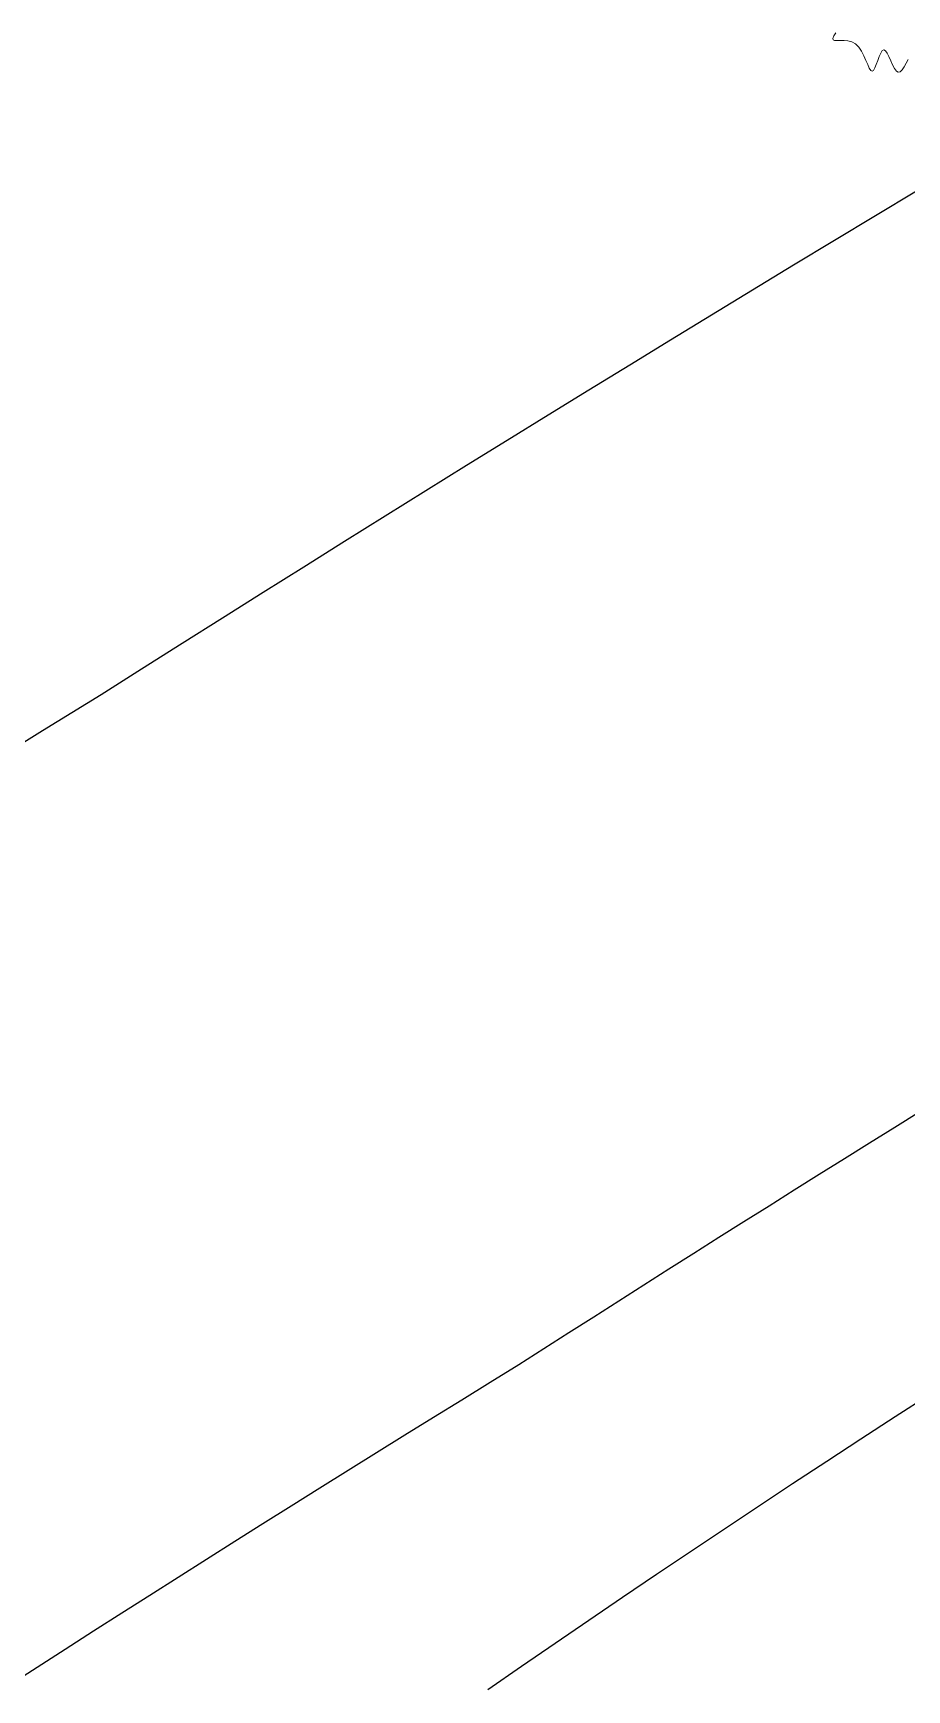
# Model space of a CAD drawing. Extents: x 2080 to 102399, y 2071 to 93424.
# Drawn here: x 84514.7 to 84713.9, y 83497.7 to 83875.3 of the extents above; entities that cross this region are included whole.
import ezdxf

# ---------------------------------------------------------------- set-up
doc = ezdxf.new("R2010")
doc.units = 0
doc.header["$LTSCALE"] = 20
doc.header["$MEASUREMENT"] = 0
doc.layers.add('casuanut tree', color=100, linetype='Continuous', lineweight=5)
doc.layers.add('road', color=2, linetype='Continuous')

# ---------------------------------------------------------------- blocks, each defined once
blk = doc.blocks.new('tr')
at = {"layer": 'casuanut tree'}
blk.add_lwpolyline([(-0.7032, -0.6773), (-0.7092, -0.6831), (-0.7125, -0.6876), (-0.7125, -0.6907), (-0.7096, -0.6927), (-0.7044, -0.6942), (-0.6976, -0.6955), (-0.6899, -0.6973), (-0.6818, -0.7), (-0.6741, -0.7041), (-0.6675, -0.7102), (-0.6624, -0.7184), (-0.6586, -0.7283), (-0.6559, -0.739), (-0.6538, -0.7496), (-0.6522, -0.7594), (-0.6505, -0.7675), (-0.6486, -0.7732), (-0.6461, -0.7755), (-0.6427, -0.7741), (-0.6386, -0.7695), (-0.634, -0.763), (-0.6291, -0.7554), (-0.6241, -0.7479), (-0.6193, -0.7415), (-0.615, -0.7372), (-0.6112, -0.7361), (-0.6082, -0.7389), (-0.6058, -0.7449), (-0.6038, -0.753), (-0.602, -0.7623), (-0.6002, -0.7717), (-0.598, -0.7801), (-0.5954, -0.7867), (-0.592, -0.7902), (-0.5878, -0.79), (-0.5828, -0.7868), (-0.5772, -0.7815), (-0.5712, -0.7751), (-0.565, -0.7685)], dxfattribs=at)

msp = doc.modelspace()

# ---------------------------------------------------------------- linework, layer by layer
at = {"linetype": 'Continuous', "ltscale": 0.5}
msp.add_arc((86725.812, 80450.655), 3704.826, 106.253274, 124.66954, dxfattribs=at)
at = {"layer": 'road', "linetype": 'Continuous', "ltscale": 0.5}
for centre, radius, start, end in [((89236.997, 76309.513), 8782.681, 113.283161, 122.4064216), ((88422.824, 77653.261), 7031.947, 115.6378764, 122.6848548), ((87795.356, 78398.564), 6247.118, 121.5115741, 130.7164392), ((87795.356, 78398.564), 6067.118, 121.4983279, 130.7164392)]:
    msp.add_arc(centre, radius, start, end, dxfattribs=at)

# ---------------------------------------------------------------- block references
at = {"layer": 'casuanut tree', "linetype": 'Continuous', "xscale": 106.3053463924066, "yscale": 106.3053463924066, "zscale": 106.3053463924066, "rotation": 13.01607038379721}
msp.add_blockref('tr', (84754.368, 83962.357), dxfattribs=at)

doc.saveas('drawing.dxf')
